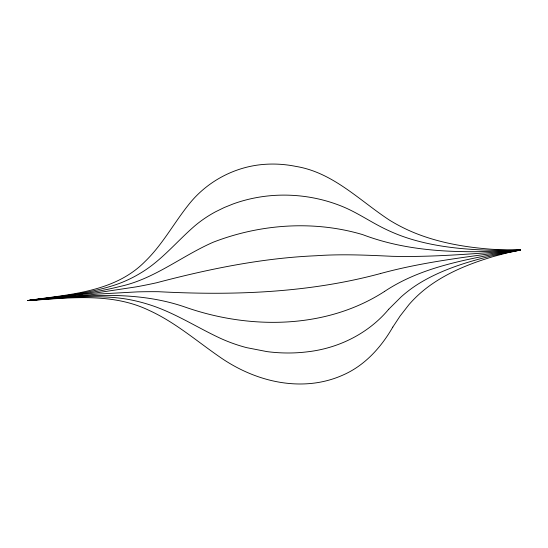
<?xml version="1.0" encoding="UTF-8"?>
<svg xmlns="http://www.w3.org/2000/svg" width="548" height="548" viewBox="0 0 548 548"><rect width="100%" height="100%" fill="white"/><g stroke="black" fill="none" stroke-linecap="round" stroke-linejoin="round"><path stroke-width="0.82" d="M392.806 327.088C381.223 347.213 364.995 365.317 343.432 374.846A109.497 96.503 28.6 0 1 314.744 383.038C280.953 387.477 246.785 375.99 219.282 356.659C196.28 340.74 174.853 322.114 149.193 310.435C111.08 292.016 68.041 298.201 27.4 300.585C68.11 294.338 114.196 292.796 145.049 261.506C162.811 244.353 174.333 222.187 189.827 203.185C208.165 180.682 235.859 166.277 264.835 164.338A109.497 96.503 28.6 0 1 295.865 166.4C333.088 172.435 359.522 200.582 389.71 220.282A151.741 133.726 28.6 0 0 414.877 233.003C439.393 242.887 465.725 247.326 491.981 249.278L507.277 250.046L520.6 250.025L507.88 252.676L493.625 256.471C470.17 263.41 446.969 272.637 427.303 287.453A151.741 133.726 28.6 0 0 408.959 304.633L400.088 316.045L392.806 327.088M388.731 309.23C368.564 333.424 338.733 348.24 307.613 351.795A155.516 137.055 28.6 0 1 266.897 351.597L246.641 347.644A143.754 126.691 28.6 0 1 220.693 338.445C196.328 327.17 173.654 312.045 147.775 304.202A146.528 129.136 28.6 0 0 122.704 298.509C91.023 294.269 59.074 298.482 27.4 300.585C58.204 296.221 89.797 294.153 119.272 283.467A146.528 129.136 28.6 0 0 140.658 273.02C161.523 260.622 176.771 241.38 194.972 225.728A143.754 126.691 28.6 0 1 215.624 211.754L224.221 207.541L233.195 203.924A155.516 137.055 28.6 0 1 271.966 195.581C296.167 193.711 320.786 197.506 343.206 206.843C358.043 213.049 371.27 222.358 385.758 229.263A156.125 137.596 28.6 0 0 407.815 238.133C435.03 246.881 463.766 249.532 492.214 250.306L520.6 250.025L493.385 255.443C467.328 261.745 441.188 269.705 418.275 283.967A156.125 137.596 28.6 0 0 401.184 296.852L388.731 309.23M384.655 291.372C326.396 329.156 250.224 329.684 186.06 307.407C134.89 289.399 80.166 295.68 27.4 300.585C58.348 296.68 89.646 294.194 119.957 286.474C154.337 279.062 181.717 255.957 213.323 242.175C260.492 223.933 314.031 220.159 362.714 234.64C403.999 250.347 448.716 252.799 492.447 251.333L520.6 250.025L493.152 254.416C455.635 261.533 416.918 269.869 384.655 291.372M380.579 273.514C308.394 293.05 232.9 295.625 158.584 291.707A566.755 499.481 28.6 0 0 137.521 291.872L97.099 294.105L27.4 300.585L96.804 292.803L136.377 286.837A566.755 499.481 28.6 0 0 156.55 282.775C208.843 268.986 262.06 258.053 316.251 255.738C341.466 253.95 366.722 255.101 391.93 256.3C425.556 257.142 459.162 254.82 492.686 252.361L520.6 250.025L492.919 253.388C455.217 258.409 417.336 263.458 380.579 273.514"/></g></svg>
